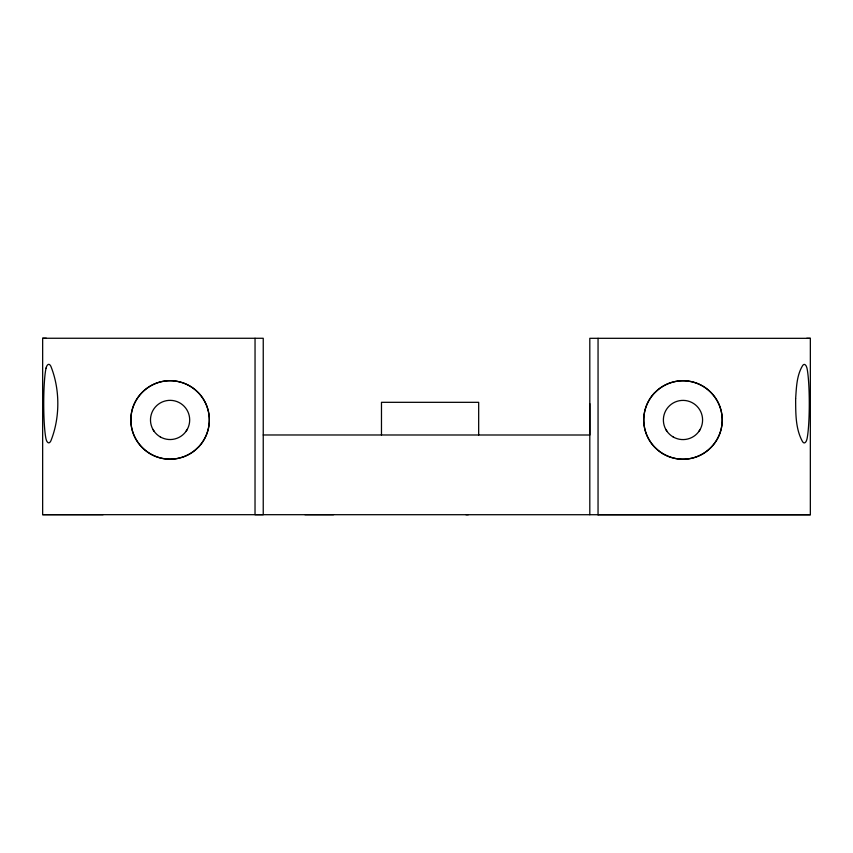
<?xml version="1.0" encoding="UTF-8"?>
<svg xmlns="http://www.w3.org/2000/svg" width="853" height="853" viewBox="0 0 853 853"><rect width="100%" height="100%" fill="white"/><g stroke="black" fill="none" stroke-linecap="round" stroke-linejoin="round"><path stroke-width="1.28" d="M103.106 514.679L42.65 514.668L42.661 338.257L46.339 338.257M255.047 338.278L255.026 514.69L263.236 514.69L263.246 338.278L42.661 338.257M381.472 434.987L381.483 402.317L478.682 402.328L478.672 434.998M589.807 514.711L589.807 338.31L810.35 338.332L810.339 514.743L597.942 514.722M598.049 514.722L598.06 338.31M46.051 368.091L46.659 366.278A40.379 6.888 -90 0 1 50.86 366.278C60.136 389.394 60.136 417.789 50.849 440.916A40.379 6.888 -90 0 1 46.648 440.916L46.051 439.103A39.227 4.03 -90 0 1 43.716 403.597A39.227 4.03 -90 0 1 46.051 368.048M185.933 431.469L187.255 429.39M698.831 431.511L700.153 429.432M198.696 446.801L195.102 450.181A39.984 39.409 -90 0 1 182.222 457.261L177.445 458.487A41.051 40.091 -90 0 1 153.38 455.449C144.456 451.194 137.28 443.56 133.601 434.38A38.406 37.511 -90 0 1 133.601 405.495C137.29 396.314 144.456 388.669 153.391 384.436A41.051 40.091 -90 0 1 177.445 381.398L182.222 382.624A39.984 39.409 -90 0 1 195.113 389.704L198.706 393.084A38.929 38.374 -90 0 1 198.728 446.833M654.39 393.126L657.983 389.746A39.974 39.409 90 0 1 670.863 382.666L675.64 381.44A41.04 40.08 -90 0 1 699.695 384.479C708.619 388.733 715.795 396.368 719.474 405.548A38.417 37.511 -90 0 1 719.474 434.433C715.795 443.613 708.619 451.248 699.695 455.491A41.04 40.08 -90 0 1 675.629 458.53L670.863 457.304A39.974 39.409 90 0 1 657.972 450.224L654.379 446.844A38.929 38.374 90 0 1 654.358 393.094M806.693 338.332L810.35 338.332M263.225 434.977L589.828 435.009L589.807 403.64M42.65 514.668L810.339 514.743M304.926 514.69L333.534 514.7M465.951 514.711L468.308 514.711M665.798 429.432L667.11 431.511M152.9 429.379L154.222 431.458M795.636 398.746C795.742 412.905 795.38 428.163 802.172 440.98A40.368 6.867 90 0 0 806.352 440.99L806.959 439.167A39.227 4.009 -90 0 0 809.284 403.661A39.227 4.009 -90 0 0 806.97 368.112L806.362 366.342A40.368 6.867 -90 0 0 802.183 366.342C796.617 376.088 796.403 387.816 795.636 398.746M663.357 453.967A39.238 39.238 0 0 0 722.224 419.985A39.238 39.238 0 0 0 663.367 386.004A39.238 39.238 0 0 0 663.357 453.967M160.289 436.917A19.598 19.598 0 0 0 189.686 419.943A19.598 19.598 0 0 0 160.289 402.968A19.598 19.598 0 0 0 160.289 436.917M150.469 453.924A39.238 39.238 0 0 0 209.326 419.943A39.238 39.238 0 0 0 150.469 385.951A39.238 39.238 0 0 0 150.469 453.924M673.177 436.96A19.598 19.598 0 0 0 702.584 419.985A19.598 19.598 0 0 0 673.188 403.011A19.598 19.598 0 0 0 673.177 436.96"/></g></svg>
